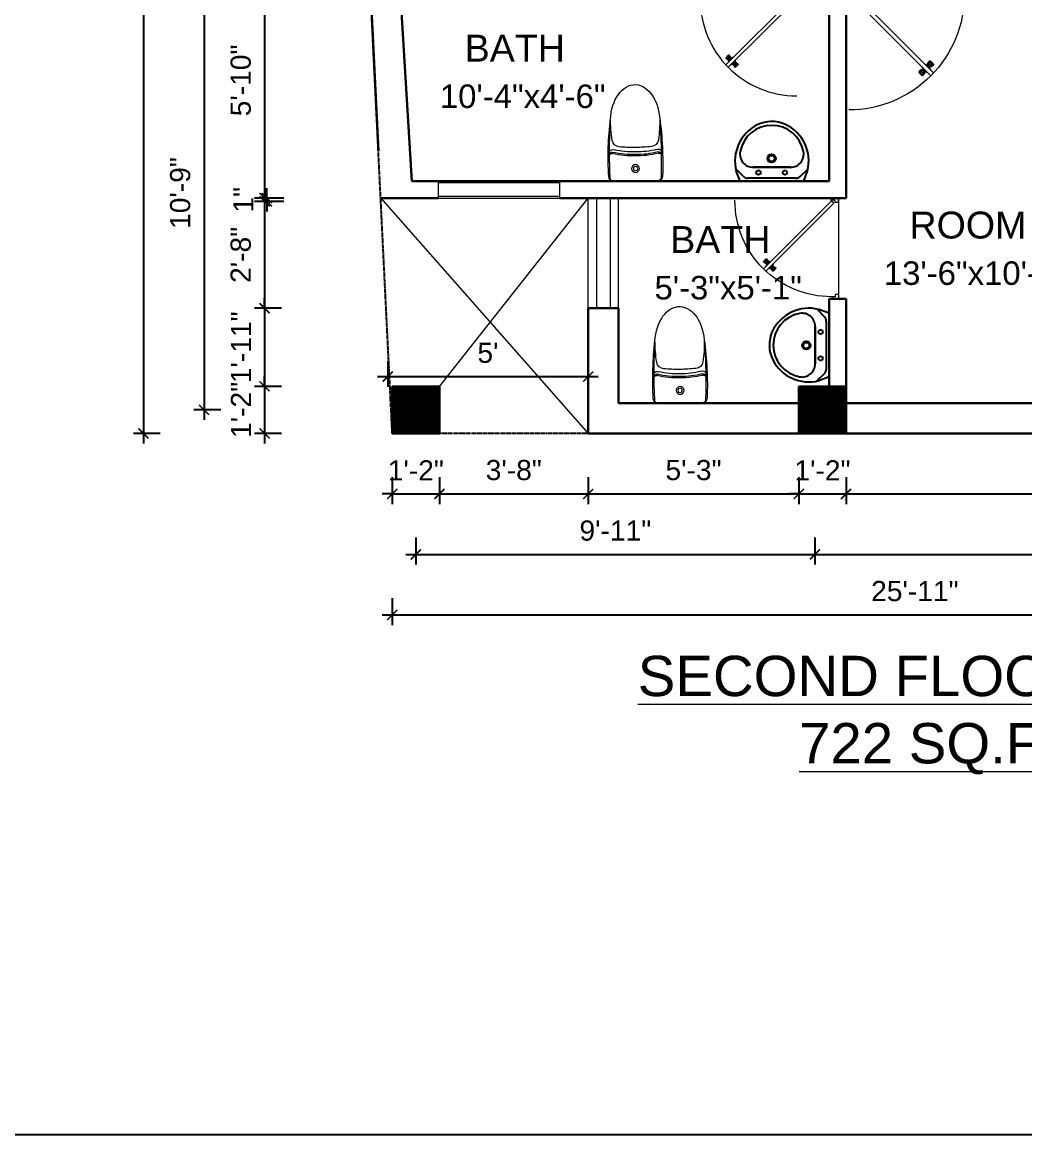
# Model space of a CAD drawing. Header units: inches. Extents: x -6683 to 26091, y -5972 to 4741.
# Drawn here: x 20282.5 to 20580.5, y -3336.5 to -3005.6 of the extents above; entities that cross this region are included whole.
import ezdxf

# ---------------------------------------------------------------- set-up
doc = ezdxf.new("R2010")
doc.units = ezdxf.units.IN
doc.header["$MEASUREMENT"] = 0
doc.linetypes.add('HIDDEN', pattern=[0.375, 0.25, -0.125])
for name, color, linetype, lineweight in [('A-FURN', 9, 'Continuous', 5), ('Dimension-0.13', 114, 'Continuous', 13), ('hatch-.09', 8, 'Continuous', 9), ('Label', 7, 'Continuous', 13), ('PUERTAS', 7, 'Continuous', 9), ('Text', 7, 'Continuous', 13), ('WALL', 12, 'Continuous', 30), ('wall2', 1, 'Continuous', 15), ('windoow', 4, 'Continuous', 5)]:
    doc.layers.add(name, color=color, linetype=linetype, lineweight=lineweight)
doc.layers.add('furniture', color=253, linetype='Continuous')
doc.styles.add('arial 1000', font='arial.ttf')
doc.styles.add('dim', font='arial.ttf', dxfattribs={"height": 7})
doc.styles.get("Standard").update_dxf_attribs({"font": 'arial.ttf'})
doc.dimstyles.new("1-8'", dxfattribs={"dimtxt": 6, "dimasz": 3, "dimexe": 3, "dimexo": 6, "dimgap": 4, "dimtad": 1, "dimdec": 0, "dimzin": 0, "dimdsep": 46, "dimlunit": 4, "dimtxsty": 'arial 1000', "dimblk": 'ARCHTICK', "dimcen": 8, "dimdle": 3, "dimclrt": 7, "dimazin": 0, "dimtfac": 1, "dimtdec": 0, "dimtix": 1, "dimtmove": 2, "dimatfit": 3, "dimfxl": 5, "dimfxlon": 1, "dimarcsym": 0})

# ---------------------------------------------------------------- blocks, each defined once
blk = doc.blocks.new('_ArchTick')
at = {"color": 0, "const_width": 0.15}
blk.add_lwpolyline([(-0.5, -0.5), (0.5, 0.5)], dxfattribs=at)
blk = doc.blocks.new('*D332')
at = {"layer": 'Defpoints', "color": 0, "transparency": 16777216}
for p in [(20391.14, -3100.36), (20450.73, -3106.36), (20450.73, -3110.96)]:
    blk.add_point(p, dxfattribs=at)
at = {"layer": 'wall2', "color": 0, "lineweight": -2, "transparency": 16777216}
for p, q in [((20391.14, -3106.36), (20391.14, -3113.96)), ((20388.14, -3110.96), (20453.73, -3110.96)), ((20450.73, -3110.96), (20450.73, -3113.96))]:
    blk.add_line(p, q, dxfattribs=at)
at = {"layer": 'wall2', "color": 0, "lineweight": -2, "transparency": 16777216, "xscale": 3, "yscale": 3, "zscale": 3, "rotation": 180}
blk.add_blockref('_ArchTick', (20391.14, -3110.96), dxfattribs=at)
at = {"layer": 'wall2', "color": 0, "lineweight": -2, "transparency": 16777216, "xscale": 3, "yscale": 3, "zscale": 3}
blk.add_blockref('_ArchTick', (20450.73, -3110.96), dxfattribs=at)
at = {"layer": 'wall2', "color": 7, "transparency": 16777216, "insert": (20420.93, -3103.91), "char_height": 6, "attachment_point": 5, "style": 'arial 1000'}
blk.add_mtext("5'", dxfattribs=at)
blk = doc.blocks.new('2ft6in')
at = {"layer": 'PUERTAS', "color": 2}
for p, q in [((0.84, 2.1), (21.02, 22.28)), ((21.71, 21.6), (1.47, 1.37)), ((18.33, 21.76), (18.31, 21.77)), ((21.71, 21.6), (21.02, 22.28)), ((21.18, 18.9), (21.2, 18.89)), ((0, 2), (0, 0)), ((0.6, 2), (0, 2)), ((1.33, 0), (0, 0)), ((0.6, 1.26), (0.6, 2.04)), ((0.67, 1.26), (0.6, 1.26)), ((0.67, 1.26), (0.67, 2.01)), ((0.67, 1), (0.67, 1.26)), ((1.33, 1), (0.67, 1)), ((1.31, 1.53), (0.79, 2.06)), ((1.36, 1.58), (0.81, 2.12)), ((1.36, 1.58), (1.31, 1.53)), ((1.47, 1.37), (1.31, 1.53)), ((1.33, 0), (1.33, 1)), ((28.67, 0), (28.67, 1)), ((28.67, 1), (29.33, 1)), ((28.67, 0), (30, 0)), ((29.33, 1), (29.33, 2)), ((29.33, 2), (30, 2)), ((30, 0), (30, 2))]:
    blk.add_line(p, q, dxfattribs=at)
at = {"layer": 'PUERTAS', "color": 8}
for p, q in [((18.81, 20.78), (18.04, 21.4)), ((18.86, 20.83), (18.08, 21.46)), ((18.95, 20.92), (18.2, 21.58)), ((18.44, 21.9), (18.31, 21.77)), ((19.07, 21.03), (18.34, 21.72)), ((18.44, 21.9), (18.56, 22.02)), ((18.58, 22.01), (18.56, 22.02)), ((19.3, 21.26), (18.61, 22)), ((19.42, 21.38), (18.75, 22.14)), ((19.51, 21.48), (18.88, 22.26)), ((18.91, 20.27), (19.19, 20.69)), ((19.55, 21.53), (18.93, 22.3)), ((19.13, 20.8), (19.03, 20.9)), ((19.15, 20.82), (19.05, 20.92)), ((19.09, 20.44), (19.25, 20.76)), ((19.19, 20.87), (19.1, 20.96)), ((19.25, 20.93), (19.16, 21.02)), ((19.28, 20.63), (19.32, 20.83)), ((19.4, 21.08), (19.31, 21.17)), ((19.47, 21.15), (19.38, 21.24)), ((19.43, 20.78), (19.4, 20.9)), ((19.51, 21.19), (19.42, 21.28)), ((19.55, 20.91), (19.43, 20.94)), ((19.53, 21.21), (19.44, 21.3)), ((19.7, 21.06), (19.51, 21.01)), ((19.89, 21.24), (19.58, 21.08)), ((20.07, 21.42), (19.64, 21.15)), ((20.06, 19.85), (20.25, 19.9)), ((20.21, 20), (20.33, 19.97)), ((20.33, 20.13), (20.36, 20.01)), ((20.48, 20.28), (20.44, 20.08)), ((20.5, 19.98), (20.6, 19.89)), ((20.67, 20.47), (20.51, 20.15)), ((20.85, 20.64), (20.57, 20.22)), ((20.57, 20.04), (20.66, 19.95)), ((20.61, 20.09), (20.7, 19.99)), ((20.63, 20.11), (20.72, 20.01)), ((20.69, 19.87), (21.42, 19.19)), ((20.81, 19.99), (21.56, 19.33)), ((20.9, 20.08), (21.68, 19.45)), ((20.95, 20.13), (21.72, 19.51)), ((19.69, 19.49), (20.12, 19.76)), ((19.87, 19.67), (20.18, 19.83)), ((20.21, 19.38), (20.83, 18.61)), ((20.23, 19.7), (20.32, 19.61)), ((20.25, 19.72), (20.34, 19.63)), ((20.25, 19.43), (20.88, 18.65)), ((20.29, 19.76), (20.38, 19.67)), ((20.34, 19.53), (21, 18.77)), ((20.36, 19.83), (20.45, 19.74)), ((20.46, 19.64), (21.14, 18.91)), ((21.32, 19.01), (21.2, 18.89)), ((21.32, 19.01), (21.44, 19.14)), ((21.43, 19.15), (21.44, 19.14)), ((0, 0), (30, 0))]:
    blk.add_line(p, q, dxfattribs=at)
at = {"layer": 'PUERTAS', "color": 1}
for p, q in [((18.06, 21.44), (18.48, 21.86)), ((18.74, 20.79), (18.06, 21.34)), ((18.08, 21.51), (18.45, 21.88)), ((18.11, 21.49), (18.08, 21.51)), ((18.82, 22.25), (18.45, 21.88)), ((18.9, 22.28), (18.48, 21.86)), ((18.84, 22.23), (18.82, 22.25)), ((18.83, 20.8), (19.18, 21.15)), ((18.84, 20.21), (19.1, 20.6)), ((18.85, 20.11), (18.84, 20.12)), ((18.92, 20.89), (18.93, 20.88)), ((19.54, 21.59), (18.99, 22.27)), ((19.02, 20.88), (19.24, 21.1)), ((19.12, 20.8), (19.03, 20.89)), ((19.1, 20.7), (19.11, 20.69)), ((19.1, 20.6), (19.1, 20.6)), ((19.11, 20.79), (19.33, 21.01)), ((19.54, 21.5), (19.18, 21.15)), ((19.45, 21.31), (19.24, 21.1)), ((19.55, 21.22), (19.33, 21.01)), ((19.45, 21.41), (19.45, 21.41)), ((19.54, 21.22), (19.45, 21.31)), ((19.64, 21.23), (19.64, 21.23)), ((19.74, 21.24), (19.73, 21.23)), ((20.12, 21.49), (19.74, 21.24)), ((20.21, 19.69), (20.43, 19.9)), ((20.22, 21.48), (20.22, 21.49)), ((20.65, 20.12), (20.43, 19.9)), ((20.74, 20.03), (20.52, 19.81)), ((20.93, 20.11), (20.57, 19.76)), ((20.64, 20.11), (20.73, 20.02)), ((20.66, 20.31), (20.65, 20.31)), ((20.65, 20.21), (20.65, 20.22)), ((20.91, 20.7), (20.66, 20.31)), ((20.84, 20.02), (20.83, 20.03)), ((20.91, 20.8), (20.91, 20.79)), ((21.02, 20.12), (21.7, 19.57)), ((19.53, 19.43), (19.54, 19.42)), ((19.64, 19.42), (20.02, 19.67)), ((20.02, 19.67), (20.03, 19.68)), ((20.12, 19.68), (20.12, 19.68)), ((20.22, 19.41), (20.57, 19.76)), ((20.22, 19.69), (20.31, 19.6)), ((20.22, 19.32), (20.76, 18.64)), ((20.31, 19.6), (20.52, 19.81)), ((20.31, 19.5), (20.31, 19.5)), ((20.86, 18.63), (21.28, 19.05)), ((20.91, 18.68), (20.94, 18.66)), ((20.94, 18.66), (21.31, 19.03)), ((21.7, 19.47), (21.28, 19.05)), ((21.67, 19.4), (21.31, 19.03)), ((21.65, 19.42), (21.67, 19.4))]:
    blk.add_line(p, q, dxfattribs=at)
at = {"layer": 'PUERTAS', "color": 2}
for radius in [0.129, 0.0627]:
    blk.add_circle((0.68, 2.14), radius, dxfattribs=at)
at = {"layer": 'PUERTAS', "color": 8}
blk.add_arc((0.68, 2.14), 28.65, 359.7285, 90.0333, dxfattribs=at)
at = {"layer": 'PUERTAS', "color": 1}
for centre, start, end in [((18.78, 20.84), 231.0764, 315), ((18.89, 20.16), 135, 225), ((18.94, 22.23), 38.9236, 135), ((18.97, 20.93), 225, 315), ((19.16, 20.74), 135, 219.7428), ((19.06, 20.65), 315, 39.7428), ((19.4, 21.36), 315, 45), ((19.49, 21.55), 315, 38.9236), ((19.6, 21.18), 50.2572, 135), ((19.68, 21.28), 230.2572, 315), ((20.17, 21.44), 45, 135), ((20.7, 20.26), 135, 219.7428), ((20.6, 20.17), 315, 39.7428), ((20.78, 19.98), 45, 135), ((20.87, 20.75), 315, 45), ((20.98, 20.07), 51.0764, 135), ((19.59, 19.47), 225, 315), ((20.07, 19.63), 50.2572, 135), ((20.16, 19.73), 230.2572, 315), ((20.27, 19.36), 135, 218.9236), ((20.35, 19.55), 135, 225), ((20.82, 18.68), 218.9236, 315), ((21.65, 19.52), 315, 51.0764)]:
    blk.add_arc(centre, 0.0667, start, end, dxfattribs=at)
blk = doc.blocks.new('*U40')
at = {"color": 3, "xscale": -1}
blk.add_blockref('2ft6in', (42, 0), dxfattribs=at)
blk = doc.blocks.new('3ft')
at = {"layer": 'PUERTAS', "color": 2}
for p, q in [((1.01, 2.52), (25.23, 26.74)), ((26.05, 25.92), (25.23, 26.74)), ((26.05, 25.92), (1.77, 1.64)), ((21.99, 26.11), (21.98, 26.13)), ((25.42, 22.68), (25.43, 22.67)), ((0, 2.4), (0, 0)), ((0.72, 2.4), (0, 2.4)), ((1.6, 0), (0, 0)), ((0.72, 1.52), (0.72, 2.44)), ((0.8, 1.52), (0.72, 1.52)), ((0.8, 1.52), (0.8, 2.41)), ((0.8, 1.2), (0.8, 1.52)), ((1.6, 1.2), (0.8, 1.2)), ((1.57, 1.84), (0.94, 2.47)), ((1.63, 1.89), (0.97, 2.55)), ((1.63, 1.89), (1.57, 1.84)), ((1.77, 1.64), (1.57, 1.84)), ((1.6, 0), (1.6, 1.2)), ((34.4, 0), (34.4, 1.2)), ((34.4, 1.2), (35.2, 1.2)), ((34.4, 0), (36, 0)), ((35.2, 1.2), (35.2, 2.4)), ((35.2, 2.4), (36, 2.4)), ((36, 0), (36, 2.4))]:
    blk.add_line(p, q, dxfattribs=at)
at = {"layer": 'PUERTAS', "color": 1}
for p, q in [((22.58, 26.7), (22.14, 26.26)), ((22.67, 26.73), (22.17, 26.23)), ((22.61, 26.67), (22.58, 26.7)), ((23.45, 25.91), (22.79, 26.73)), ((21.67, 25.73), (22.17, 26.23)), ((22.49, 24.95), (21.67, 25.61)), ((21.7, 25.82), (22.14, 26.26)), ((21.73, 25.79), (21.7, 25.82)), ((22.6, 24.96), (23.02, 25.38)), ((22.61, 24.25), (22.92, 24.72)), ((22.62, 24.13), (22.61, 24.14)), ((22.7, 25.07), (22.71, 25.06)), ((22.82, 25.06), (23.08, 25.32)), ((22.94, 24.95), (22.83, 25.07)), ((22.92, 24.72), (22.92, 24.72)), ((22.93, 24.94), (23.19, 25.21)), ((22.93, 24.84), (22.93, 24.83)), ((23.44, 25.81), (23.02, 25.38)), ((23.34, 25.58), (23.08, 25.32)), ((23.46, 25.47), (23.19, 25.21)), ((23.33, 25.7), (23.34, 25.69)), ((23.45, 25.46), (23.33, 25.57)), ((23.44, 23.31), (23.45, 23.3)), ((23.56, 23.3), (24.03, 23.61)), ((23.57, 25.47), (23.57, 25.47)), ((24.15, 25.79), (23.68, 25.48)), ((23.68, 25.48), (23.68, 25.48)), ((24.03, 23.61), (24.03, 23.62)), ((24.14, 23.62), (24.14, 23.62)), ((24.25, 23.62), (24.51, 23.89)), ((24.27, 25.78), (24.26, 25.79)), ((24.26, 23.29), (24.69, 23.71)), ((24.26, 23.63), (24.37, 23.52)), ((24.26, 23.18), (24.92, 22.37)), ((24.37, 23.52), (24.63, 23.77)), ((24.37, 23.4), (24.37, 23.4)), ((24.78, 24.15), (24.51, 23.89)), ((24.89, 24.03), (24.63, 23.77)), ((25.11, 24.14), (24.69, 23.71)), ((24.77, 24.14), (24.88, 24.03)), ((24.79, 24.38), (24.78, 24.37)), ((24.78, 24.26), (24.78, 24.26)), ((25.1, 24.84), (24.79, 24.38)), ((25, 24.03), (25, 24.03)), ((25.09, 24.96), (25.1, 24.95)), ((25.22, 24.14), (26.03, 23.48)), ((26.04, 23.37), (25.54, 22.86)), ((26.01, 23.27), (25.57, 22.83)), ((25.98, 23.3), (26.01, 23.27)), ((25.04, 22.36), (25.54, 22.86)), ((25.1, 22.42), (25.13, 22.39)), ((25.13, 22.39), (25.57, 22.83))]:
    blk.add_line(p, q, dxfattribs=at)
at = {"layer": 'PUERTAS', "color": 8}
for p, q in [((23.3, 25.66), (22.5, 26.56)), ((23.41, 25.77), (22.65, 26.71)), ((23.46, 25.83), (22.72, 26.75)), ((22.57, 24.94), (21.65, 25.68)), ((22.63, 24.99), (21.69, 25.75)), ((22.74, 25.1), (21.84, 25.9)), ((22.13, 26.28), (21.98, 26.13)), ((22.88, 25.24), (22.01, 26.06)), ((22.13, 26.28), (22.27, 26.42)), ((22.29, 26.41), (22.27, 26.42)), ((23.16, 25.52), (22.34, 26.39)), ((22.69, 24.32), (23.02, 24.83)), ((22.95, 24.96), (22.84, 25.07)), ((22.98, 24.99), (22.86, 25.1)), ((23.03, 25.04), (22.91, 25.15)), ((22.91, 24.53), (23.1, 24.91)), ((23.11, 25.12), (22.99, 25.23)), ((23.13, 24.76), (23.18, 24.99)), ((23.28, 25.3), (23.17, 25.41)), ((23.36, 25.37), (23.25, 25.49)), ((23.31, 24.94), (23.28, 25.08)), ((23.41, 25.43), (23.3, 25.54)), ((23.46, 25.09), (23.32, 25.13)), ((23.44, 25.45), (23.33, 25.56)), ((23.64, 25.27), (23.41, 25.22)), ((23.87, 25.49), (23.49, 25.3)), ((24.08, 25.71), (23.57, 25.38)), ((23.63, 23.38), (24.14, 23.72)), ((23.84, 23.6), (24.22, 23.79)), ((24.07, 23.82), (24.3, 23.88)), ((24.25, 24), (24.39, 23.97)), ((24.25, 23.26), (24.99, 22.34)), ((24.27, 23.64), (24.38, 23.53)), ((24.3, 23.67), (24.41, 23.56)), ((24.3, 23.32), (25.06, 22.38)), ((24.35, 23.72), (24.46, 23.61)), ((24.4, 24.15), (24.43, 24.01)), ((24.41, 23.43), (25.2, 22.53)), ((24.43, 23.8), (24.54, 23.69)), ((24.58, 24.33), (24.52, 24.1)), ((24.55, 23.57), (25.37, 22.7)), ((24.6, 23.97), (24.72, 23.86)), ((24.8, 24.56), (24.61, 24.18)), ((25.02, 24.77), (24.68, 24.26)), ((24.68, 24.05), (24.79, 23.94)), ((24.73, 24.1), (24.85, 23.99)), ((24.76, 24.13), (24.87, 24.02)), ((24.83, 23.85), (25.7, 23.03)), ((24.97, 23.99), (25.87, 23.2)), ((25.08, 24.1), (26.02, 23.34)), ((25.14, 24.15), (26.06, 23.41)), ((25.58, 22.82), (25.43, 22.67)), ((25.58, 22.82), (25.73, 22.97)), ((25.72, 22.98), (25.73, 22.97)), ((0, 0), (36, 0))]:
    blk.add_line(p, q, dxfattribs=at)
at = {"layer": 'PUERTAS', "color": 2}
for radius in [0.155, 0.0752]:
    blk.add_circle((0.82, 2.56), radius, dxfattribs=at)
at = {"layer": 'PUERTAS', "color": 8}
blk.add_arc((0.82, 2.56), 34.38, 359.7285, 90.0333, dxfattribs=at)
at = {"layer": 'PUERTAS', "color": 1}
for centre, start, end in [((22.73, 26.68), 38.9236, 135), ((22.54, 25.01), 231.0764, 315), ((22.67, 24.2), 135, 225), ((22.77, 25.12), 225, 315), ((22.99, 24.89), 135, 219.7428), ((22.87, 24.78), 315, 39.7428), ((23.28, 25.63), 315, 45), ((23.39, 25.86), 315, 38.9236), ((23.51, 23.36), 225, 315), ((23.51, 25.41), 50.2572, 135), ((23.62, 25.53), 230.2572, 315), ((24.09, 23.56), 50.2572, 135), ((24.2, 23.68), 230.2572, 315), ((24.2, 25.73), 45, 135), ((24.32, 23.23), 135, 218.9236), ((24.42, 23.46), 135, 225), ((24.84, 24.31), 135, 219.7428), ((24.72, 24.21), 315, 39.7428), ((24.94, 23.98), 45, 135), ((25.04, 24.89), 315, 45), ((25.17, 24.08), 51.0764, 135), ((25.98, 23.42), 315, 51.0764), ((24.98, 22.42), 218.9236, 315)]:
    blk.add_arc(centre, 0.08, start, end, dxfattribs=at)
blk = doc.blocks.new('*U43')
at = {"color": 3}
blk.add_blockref('3ft', (0, 0), dxfattribs=at)
blk = doc.blocks.new('A$C2BC6131C')
at = {"layer": 'A-FURN', "color": 8}
for p in [(0, 163.5), (0, -163.5)]:
    blk.add_line(p, (0, 0), dxfattribs=at)
for radius in [29.6, 16.1]:
    blk.add_circle((95.9, 0), radius, dxfattribs=at)
for centre, radius, start, end in [((40, 163.5), 40, 92.59988, 180), ((197, -4116.4), 4311.6, 86.30057, 92.47118), ((155.1, -2371.3), 2577.4, 82.86641, 92.59988), ((793.4, 23.7), 602, 165.61847, 182.25332), ((201.9, 176.4), 18.8, 342.35932, 95.93155), ((192.7, 178.4), 18.2, 343.38126, 66.47238), ((793.4, 23.7), 592, 165.61847, 182.25332), ((217.8, 172), 24.1, 332.20328, 71.94045), ((320.7, 115.7), 60, 100.47011, 174.60795), ((468.5, -913.5), 1099.7, 89.65189, 98.29697), ((773.9, 23.7), 552, 165.61847, 182.45753), ((1633.1, -8.2), 1378.2, 174.60795, 179.65911), ((1633.1, 8.2), 1378.2, 180.34089, 185.39205), ((793.4, -23.7), 602, 177.74668, 194.38153), ((793.4, -23.7), 592, 177.74668, 194.38153), ((773.9, -23.7), 552, 177.54247, 194.38153), ((40, -163.5), 40, 180, 267.40012), ((217.8, -172), 24.1, 288.05955, 27.79672), ((320.7, -115.7), 60, 185.39205, 259.52989), ((197, 4116.4), 4311.6, 267.52882, 273.69943), ((155.1, 2371.3), 2577.4, 267.40012, 277.13359), ((201.9, -176.4), 18.8, 264.06845, 17.64068), ((192.7, -178.4), 18.2, 293.52762, 16.61874), ((468.5, 913.5), 1099.7, 261.70303, 270.34811)]:
    blk.add_arc(centre, radius, start, end, dxfattribs=at)
blk.add_ellipse((440.7, 0), major_axis=(-289.3, 0), ratio=0.648116, start_param=1.570796, end_param=4.592942, dxfattribs=at)
blk = doc.blocks.new('A$C2C8E2855')
at = {"color": 3}
for p, q in [((76.7, -153.7), (18.7, -208.2)), ((49.5, -117.7), (20, -196.2)), ((530.2, -117.7), (49.5, -117.7)), ((52.4, -117.7), (529.2, -117.7)), ((110.9, -140.2), (470.9, -140.2)), ((506.5, -155.1), (563.4, -212.8)), ((530.2, -117.7), (559.7, -196.2)), ((149.1, -222.9), (431, -222.9)), ((431, -222.9), (149.1, -222.9))]:
    blk.add_line(p, q, dxfattribs=at)
for centre, radius in [((190.8, -182.7), 16.3), ((390.8, -182.7), 16.3), ((292.2, -290.1), 31.6), ((292.2, -290.1), 23)]:
    blk.add_circle(centre, radius, dxfattribs=at)
for centre, radius, start, end in [((110.9, -190.2), 50, 90, 133.18096), ((470.9, -190.2), 50, 44.56072, 90), ((318.3, -269.6), 307.1, 166.17513, 244.72963), ((149.1, -322.9), 100, 90, 190.56023), ((261.4, -269.6), 307.1, 297.06391, 13.82487), ((431, -322.9), 100, 349.43977, 90), ((290.1, -296.6), 243.4, 190.56023, 349.43977), ((289.7, -319.1), 250.2, 245.80711, 296.46282), ((318.3, -269.6), 307.1, 266.58899, 266.59358)]:
    blk.add_arc(centre, radius, start, end, dxfattribs=at)
at = {"color": 3, "width": 0.8, "flags": 9}
for tag in ['XSIZE', 'YSIZE']:
    blk.add_attdef(tag, (289.9, -117.7), '', height=0.5, dxfattribs=at)
blk = doc.blocks.new('*D333')
at = {"layer": 'Defpoints', "color": 0, "transparency": 16777216}
for p in [(20392.49, -3127.86), (20406.49, -3127.86), (20406.49, -3145.86)]:
    blk.add_point(p, dxfattribs=at)
at = {"layer": 'Dimension-0.13', "color": 0, "lineweight": -2, "transparency": 16777216}
for p, q in [((20392.49, -3140.86), (20392.49, -3148.86)), ((20406.49, -3140.86), (20406.49, -3148.86)), ((20392.49, -3145.86), (20389.49, -3145.86)), ((20392.49, -3145.86), (20406.49, -3145.86)), ((20406.49, -3145.86), (20409.49, -3145.86))]:
    blk.add_line(p, q, dxfattribs=at)
at = {"layer": 'Dimension-0.13', "color": 0, "lineweight": -2, "transparency": 16777216, "xscale": 3, "yscale": 3, "zscale": 3}
blk.add_blockref('_ArchTick', (20392.49, -3145.86), dxfattribs=at)
at = {"layer": 'Dimension-0.13', "color": 0, "lineweight": -2, "transparency": 16777216, "xscale": 3, "yscale": 3, "zscale": 3, "rotation": 180}
blk.add_blockref('_ArchTick', (20406.49, -3145.86), dxfattribs=at)
at = {"layer": 'Dimension-0.13', "color": 7, "transparency": 16777216, "insert": (20399.49, -3138.85), "char_height": 6, "attachment_point": 5, "style": 'arial 1000'}
blk.add_mtext('1\'-2"', dxfattribs=at)
blk = doc.blocks.new('*D334')
at = {"layer": 'Defpoints', "color": 0, "transparency": 16777216}
for p in [(20406.49, -3127.86), (20450.73, -3127.86), (20450.73, -3145.86)]:
    blk.add_point(p, dxfattribs=at)
at = {"layer": 'Dimension-0.13', "color": 0, "lineweight": -2, "transparency": 16777216}
for p, q in [((20406.49, -3140.86), (20406.49, -3148.86)), ((20450.73, -3140.86), (20450.73, -3148.86)), ((20403.49, -3145.86), (20453.73, -3145.86))]:
    blk.add_line(p, q, dxfattribs=at)
at = {"layer": 'Dimension-0.13', "color": 0, "lineweight": -2, "transparency": 16777216, "xscale": 3, "yscale": 3, "zscale": 3, "rotation": 180}
blk.add_blockref('_ArchTick', (20406.49, -3145.86), dxfattribs=at)
at = {"layer": 'Dimension-0.13', "color": 0, "lineweight": -2, "transparency": 16777216, "xscale": 3, "yscale": 3, "zscale": 3}
blk.add_blockref('_ArchTick', (20450.73, -3145.86), dxfattribs=at)
at = {"layer": 'Dimension-0.13', "color": 7, "transparency": 16777216, "insert": (20428.61, -3138.79), "char_height": 6, "attachment_point": 5, "style": 'arial 1000'}
blk.add_mtext('3\'-8"', dxfattribs=at)
blk = doc.blocks.new('*D335')
at = {"layer": 'Defpoints', "color": 0, "transparency": 16777216}
for p in [(20450.73, -3127.86), (20513.4, -3127.86), (20513.4, -3145.86)]:
    blk.add_point(p, dxfattribs=at)
at = {"layer": 'Dimension-0.13', "color": 0, "lineweight": -2, "transparency": 16777216}
for p, q in [((20450.73, -3140.86), (20450.73, -3148.86)), ((20513.4, -3140.86), (20513.4, -3148.86)), ((20447.73, -3145.86), (20516.4, -3145.86))]:
    blk.add_line(p, q, dxfattribs=at)
at = {"layer": 'Dimension-0.13', "color": 0, "lineweight": -2, "transparency": 16777216, "xscale": 3, "yscale": 3, "zscale": 3, "rotation": 180}
blk.add_blockref('_ArchTick', (20450.73, -3145.86), dxfattribs=at)
at = {"layer": 'Dimension-0.13', "color": 0, "lineweight": -2, "transparency": 16777216, "xscale": 3, "yscale": 3, "zscale": 3}
blk.add_blockref('_ArchTick', (20513.4, -3145.86), dxfattribs=at)
at = {"layer": 'Dimension-0.13', "color": 7, "transparency": 16777216, "insert": (20482.06, -3138.79), "char_height": 6, "attachment_point": 5, "style": 'arial 1000'}
blk.add_mtext('5\'-3"', dxfattribs=at)
blk = doc.blocks.new('*D336')
at = {"layer": 'Defpoints', "color": 0, "transparency": 16777216}
for p in [(20513.4, -3127.86), (20527.4, -3127.86), (20527.4, -3145.86)]:
    blk.add_point(p, dxfattribs=at)
at = {"layer": 'Dimension-0.13', "color": 0, "lineweight": -2, "transparency": 16777216}
for p, q in [((20513.4, -3140.86), (20513.4, -3148.86)), ((20527.4, -3140.86), (20527.4, -3148.86)), ((20513.4, -3145.86), (20510.4, -3145.86)), ((20513.4, -3145.86), (20527.4, -3145.86)), ((20527.4, -3145.86), (20530.4, -3145.86))]:
    blk.add_line(p, q, dxfattribs=at)
at = {"layer": 'Dimension-0.13', "color": 0, "lineweight": -2, "transparency": 16777216, "xscale": 3, "yscale": 3, "zscale": 3}
blk.add_blockref('_ArchTick', (20513.4, -3145.86), dxfattribs=at)
at = {"layer": 'Dimension-0.13', "color": 0, "lineweight": -2, "transparency": 16777216, "xscale": 3, "yscale": 3, "zscale": 3, "rotation": 180}
blk.add_blockref('_ArchTick', (20527.4, -3145.86), dxfattribs=at)
at = {"layer": 'Dimension-0.13', "color": 7, "transparency": 16777216, "insert": (20520.4, -3138.85), "char_height": 6, "attachment_point": 5, "style": 'arial 1000'}
blk.add_mtext('1\'-2"', dxfattribs=at)
blk = doc.blocks.new('*D337')
at = {"layer": 'Defpoints', "color": 0, "transparency": 16777216}
for p in [(20527.4, -3127.86), (20689.26, -3127.86), (20689.26, -3145.86)]:
    blk.add_point(p, dxfattribs=at)
at = {"layer": 'Dimension-0.13', "color": 0, "lineweight": -2, "transparency": 16777216}
for p, q in [((20527.4, -3140.86), (20527.4, -3148.86)), ((20689.26, -3140.86), (20689.26, -3148.86)), ((20524.4, -3145.86), (20692.26, -3145.86))]:
    blk.add_line(p, q, dxfattribs=at)
at = {"layer": 'Dimension-0.13', "color": 0, "lineweight": -2, "transparency": 16777216, "xscale": 3, "yscale": 3, "zscale": 3, "rotation": 180}
blk.add_blockref('_ArchTick', (20527.4, -3145.86), dxfattribs=at)
at = {"layer": 'Dimension-0.13', "color": 0, "lineweight": -2, "transparency": 16777216, "xscale": 3, "yscale": 3, "zscale": 3}
blk.add_blockref('_ArchTick', (20689.26, -3145.86), dxfattribs=at)
at = {"layer": 'Dimension-0.13', "color": 7, "transparency": 16777216, "insert": (20608.33, -3138.79), "char_height": 6, "attachment_point": 5, "style": 'arial 1000'}
blk.add_mtext('13\'-6"', dxfattribs=at)
blk = doc.blocks.new('*D330')
at = {"layer": 'Defpoints', "color": 0, "transparency": 16777216}
for p in [(20399.49, -3133.54), (20518.15, -3133.54), (20518.15, -3163.86)]:
    blk.add_point(p, dxfattribs=at)
at = {"layer": 'Dimension-0.13', "color": 0, "lineweight": -2, "transparency": 16777216}
for p, q in [((20399.49, -3158.86), (20399.49, -3166.86)), ((20518.15, -3158.86), (20518.15, -3166.86)), ((20396.49, -3163.86), (20521.15, -3163.86))]:
    blk.add_line(p, q, dxfattribs=at)
at = {"layer": 'Dimension-0.13', "color": 0, "lineweight": -2, "transparency": 16777216, "xscale": 3, "yscale": 3, "zscale": 3, "rotation": 180}
blk.add_blockref('_ArchTick', (20399.49, -3163.86), dxfattribs=at)
at = {"layer": 'Dimension-0.13', "color": 0, "lineweight": -2, "transparency": 16777216, "xscale": 3, "yscale": 3, "zscale": 3}
blk.add_blockref('_ArchTick', (20518.15, -3163.86), dxfattribs=at)
at = {"layer": 'Dimension-0.13', "color": 7, "transparency": 16777216, "insert": (20458.82, -3156.79), "char_height": 6, "attachment_point": 5, "style": 'arial 1000'}
blk.add_mtext('9\'-11"', dxfattribs=at)
blk = doc.blocks.new('*D331')
at = {"layer": 'Defpoints', "color": 0, "transparency": 16777216}
for p in [(20696.26, -3127.86), (20518.15, -3133.54), (20696.26, -3163.86)]:
    blk.add_point(p, dxfattribs=at)
at = {"layer": 'Dimension-0.13', "color": 0, "lineweight": -2, "transparency": 16777216}
for p, q in [((20518.15, -3158.86), (20518.15, -3166.86)), ((20696.26, -3158.86), (20696.26, -3166.86)), ((20515.15, -3163.86), (20699.26, -3163.86))]:
    blk.add_line(p, q, dxfattribs=at)
at = {"layer": 'Dimension-0.13', "color": 0, "lineweight": -2, "transparency": 16777216, "xscale": 3, "yscale": 3, "zscale": 3, "rotation": 180}
blk.add_blockref('_ArchTick', (20518.15, -3163.86), dxfattribs=at)
at = {"layer": 'Dimension-0.13', "color": 0, "lineweight": -2, "transparency": 16777216, "xscale": 3, "yscale": 3, "zscale": 3}
blk.add_blockref('_ArchTick', (20696.26, -3163.86), dxfattribs=at)
at = {"layer": 'Dimension-0.13', "color": 7, "transparency": 16777216, "insert": (20607.2, -3156.79), "char_height": 6, "attachment_point": 5, "style": 'arial 1000'}
blk.add_mtext('14\'-10"', dxfattribs=at)
blk = doc.blocks.new('*D339')
at = {"layer": 'Defpoints', "color": 0, "transparency": 16777216}
for p in [(20392.49, -3127.86), (20703.26, -3127.86), (20703.26, -3181.86)]:
    blk.add_point(p, dxfattribs=at)
at = {"layer": 'Dimension-0.13', "color": 0, "lineweight": -2, "transparency": 16777216}
for p, q in [((20392.49, -3176.86), (20392.49, -3184.86)), ((20703.26, -3176.86), (20703.26, -3184.86)), ((20389.49, -3181.86), (20706.26, -3181.86))]:
    blk.add_line(p, q, dxfattribs=at)
at = {"layer": 'Dimension-0.13', "color": 0, "lineweight": -2, "transparency": 16777216, "xscale": 3, "yscale": 3, "zscale": 3, "rotation": 180}
blk.add_blockref('_ArchTick', (20392.49, -3181.86), dxfattribs=at)
at = {"layer": 'Dimension-0.13', "color": 0, "lineweight": -2, "transparency": 16777216, "xscale": 3, "yscale": 3, "zscale": 3}
blk.add_blockref('_ArchTick', (20703.26, -3181.86), dxfattribs=at)
at = {"layer": 'Dimension-0.13', "color": 7, "transparency": 16777216, "insert": (20547.87, -3174.79), "char_height": 6, "attachment_point": 5, "style": 'arial 1000'}
blk.add_mtext('25\'-11"', dxfattribs=at)
blk = doc.blocks.new('*D348')
at = {"layer": 'Defpoints', "color": 0, "transparency": 16777216}
for p in [(20373.2, -2722.35), (20318.51, -3127.86), (20392.49, -3127.86)]:
    blk.add_point(p, dxfattribs=at)
at = {"layer": 'Dimension-0.13', "color": 0, "lineweight": -2, "transparency": 16777216}
for p, q in [((20318.51, -2719.35), (20318.51, -3130.86)), ((20323.51, -2722.35), (20315.51, -2722.35)), ((20323.51, -3127.86), (20315.51, -3127.86))]:
    blk.add_line(p, q, dxfattribs=at)
at = {"layer": 'Dimension-0.13', "color": 0, "lineweight": -2, "transparency": 16777216, "xscale": 3, "yscale": 3, "zscale": 3}
for p, rotation in [((20318.51, -2722.35), 90), ((20318.51, -3127.86), 270)]:
    blk.add_blockref('_ArchTick', p, dxfattribs=dict(at, rotation=rotation))
at = {"layer": 'Dimension-0.13', "color": 7, "transparency": 16777216, "insert": (20311.45, -2925.1), "char_height": 6, "attachment_point": 5, "rotation": 90, "style": 'arial 1000'}
blk.add_mtext('33\'-10"', dxfattribs=at)
blk = doc.blocks.new('*D368')
at = {"layer": 'Defpoints', "color": 0, "transparency": 16777216}
for p in [(20385.59, -2987.86), (20354.51, -3057.88), (20389.04, -3057.88)]:
    blk.add_point(p, dxfattribs=at)
at = {"layer": 'Dimension-0.13', "color": 0, "lineweight": -2, "transparency": 16777216}
for p, q in [((20359.51, -2987.86), (20351.51, -2987.86)), ((20354.51, -2984.86), (20354.51, -3060.88)), ((20359.51, -3057.88), (20351.51, -3057.88))]:
    blk.add_line(p, q, dxfattribs=at)
at = {"layer": 'Dimension-0.13', "color": 0, "lineweight": -2, "transparency": 16777216, "xscale": 3, "yscale": 3, "zscale": 3}
for p, rotation in [((20354.51, -2987.86), 90), ((20354.51, -3057.88), 270)]:
    blk.add_blockref('_ArchTick', p, dxfattribs=dict(at, rotation=rotation))
at = {"layer": 'Dimension-0.13', "color": 7, "transparency": 16777216, "insert": (20347.45, -3022.87), "char_height": 6, "attachment_point": 5, "rotation": 90, "style": 'arial 1000'}
blk.add_mtext('5\'-10"', dxfattribs=at)
blk = doc.blocks.new('*D369')
at = {"layer": 'Defpoints', "color": 0, "transparency": 16777216}
for p in [(20355.2, -3058.86), (20389.04, -3057.88), (20450.73, -3058.86)]:
    blk.add_point(p, dxfattribs=at)
at = {"layer": 'Dimension-0.13', "color": 0, "lineweight": -2, "transparency": 16777216}
for p, q in [((20355.2, -3057.88), (20355.2, -3054.88)), ((20360.2, -3057.88), (20352.2, -3057.88)), ((20360.2, -3058.86), (20352.2, -3058.86)), ((20355.2, -3057.88), (20355.2, -3058.86)), ((20355.2, -3058.86), (20355.2, -3061.86))]:
    blk.add_line(p, q, dxfattribs=at)
at = {"layer": 'Dimension-0.13', "color": 0, "lineweight": -2, "transparency": 16777216, "xscale": 3, "yscale": 3, "zscale": 3}
for p, rotation in [((20355.2, -3057.88), 270), ((20355.2, -3058.86), 90)]:
    blk.add_blockref('_ArchTick', p, dxfattribs=dict(at, rotation=rotation))
at = {"layer": 'Dimension-0.13', "color": 7, "transparency": 16777216, "insert": (20348.19, -3058.37), "char_height": 6, "attachment_point": 5, "rotation": 90, "style": 'arial 1000'}
blk.add_mtext('1"', dxfattribs=at)
blk = doc.blocks.new('*D370')
at = {"layer": 'Defpoints', "color": 0, "transparency": 16777216}
for p in [(20450.73, -3058.86), (20354.51, -3090.64), (20450.73, -3090.64)]:
    blk.add_point(p, dxfattribs=at)
at = {"layer": 'Dimension-0.13', "color": 0, "lineweight": -2, "transparency": 16777216}
for p, q in [((20354.51, -3055.86), (20354.51, -3093.64)), ((20359.51, -3058.86), (20351.51, -3058.86)), ((20359.51, -3090.64), (20351.51, -3090.64))]:
    blk.add_line(p, q, dxfattribs=at)
at = {"layer": 'Dimension-0.13', "color": 0, "lineweight": -2, "transparency": 16777216, "xscale": 3, "yscale": 3, "zscale": 3}
for p, rotation in [((20354.51, -3058.86), 90), ((20354.51, -3090.64), 270)]:
    blk.add_blockref('_ArchTick', p, dxfattribs=dict(at, rotation=rotation))
at = {"layer": 'Dimension-0.13', "color": 7, "transparency": 16777216, "insert": (20347.45, -3074.75), "char_height": 6, "attachment_point": 5, "rotation": 90, "style": 'arial 1000'}
blk.add_mtext('2\'-8"', dxfattribs=at)
blk = doc.blocks.new('*D371')
at = {"layer": 'Defpoints', "color": 0, "transparency": 16777216}
for p in [(20450.73, -3090.64), (20354.51, -3113.86), (20392.49, -3113.86)]:
    blk.add_point(p, dxfattribs=at)
at = {"layer": 'Dimension-0.13', "color": 0, "lineweight": -2, "transparency": 16777216}
for p, q in [((20354.51, -3090.64), (20354.51, -3087.64)), ((20359.51, -3090.64), (20351.51, -3090.64)), ((20354.51, -3090.64), (20354.51, -3113.86)), ((20359.51, -3113.86), (20351.51, -3113.86)), ((20354.51, -3113.86), (20354.51, -3116.86))]:
    blk.add_line(p, q, dxfattribs=at)
at = {"layer": 'Dimension-0.13', "color": 0, "lineweight": -2, "transparency": 16777216, "xscale": 3, "yscale": 3, "zscale": 3}
for p, rotation in [((20354.51, -3090.64), 270), ((20354.51, -3113.86), 90)]:
    blk.add_blockref('_ArchTick', p, dxfattribs=dict(at, rotation=rotation))
at = {"layer": 'Dimension-0.13', "color": 7, "transparency": 16777216, "insert": (20347.5, -3102.25), "char_height": 6, "attachment_point": 5, "rotation": 90, "style": 'arial 1000'}
blk.add_mtext('1\'-11"', dxfattribs=at)
blk = doc.blocks.new('*D372')
at = {"layer": 'Defpoints', "color": 0, "transparency": 16777216}
for p in [(20392.49, -3113.86), (20354.51, -3127.86), (20392.49, -3127.86)]:
    blk.add_point(p, dxfattribs=at)
at = {"layer": 'Dimension-0.13', "color": 0, "lineweight": -2, "transparency": 16777216}
for p, q in [((20354.51, -3113.86), (20354.51, -3110.86)), ((20359.51, -3113.86), (20351.51, -3113.86)), ((20354.51, -3113.86), (20354.51, -3127.86)), ((20359.51, -3127.86), (20351.51, -3127.86)), ((20354.51, -3127.86), (20354.51, -3130.86))]:
    blk.add_line(p, q, dxfattribs=at)
at = {"layer": 'Dimension-0.13', "color": 0, "lineweight": -2, "transparency": 16777216, "xscale": 3, "yscale": 3, "zscale": 3}
for p, rotation in [((20354.51, -3113.86), 270), ((20354.51, -3127.86), 90)]:
    blk.add_blockref('_ArchTick', p, dxfattribs=dict(at, rotation=rotation))
at = {"layer": 'Dimension-0.13', "color": 7, "transparency": 16777216, "insert": (20347.5, -3120.86), "char_height": 6, "attachment_point": 5, "rotation": 90, "style": 'arial 1000'}
blk.add_mtext('1\'-2"', dxfattribs=at)
blk = doc.blocks.new('*D374')
at = {"layer": 'Defpoints', "color": 0, "transparency": 16777216}
for p in [(20385.59, -2991.86), (20336.51, -3120.86), (20392.49, -3120.86)]:
    blk.add_point(p, dxfattribs=at)
at = {"layer": 'Dimension-0.13', "color": 0, "lineweight": -2, "transparency": 16777216}
for p, q in [((20336.51, -2988.86), (20336.51, -3123.86)), ((20341.51, -2991.86), (20333.51, -2991.86)), ((20341.51, -3120.86), (20333.51, -3120.86))]:
    blk.add_line(p, q, dxfattribs=at)
at = {"layer": 'Dimension-0.13', "color": 0, "lineweight": -2, "transparency": 16777216, "xscale": 3, "yscale": 3, "zscale": 3}
for p, rotation in [((20336.51, -2991.86), 90), ((20336.51, -3120.86), 270)]:
    blk.add_blockref('_ArchTick', p, dxfattribs=dict(at, rotation=rotation))
at = {"layer": 'Dimension-0.13', "color": 7, "transparency": 16777216, "insert": (20329.45, -3056.36), "char_height": 6, "attachment_point": 5, "rotation": 90, "style": 'arial 1000'}
blk.add_mtext('10\'-9"', dxfattribs=at)
blk = doc.blocks.new('*U39')
at = {"color": 3}
blk.add_blockref('2ft6in', (0, 0), dxfattribs=at)

msp = doc.modelspace()

# ---------------------------------------------------------------- hatches: boundary and pattern name
at = {"layer": 'hatch-.09'}
h = msp.add_hatch(dxfattribs=at)
h.set_pattern_fill('ANSI31', color=256)
h.set_pattern_definition([(45, (4960.10157, -3403.99647), (-0.0883883476, 0.0883883476), [])])
h.paths.add_polyline_path([(20406.49, -3113.86), (20392.49, -3113.86), (20392.49, -3127.86), (20406.49, -3127.86)])
h = msp.add_hatch(dxfattribs=at)
h.set_pattern_fill('ANSI31', color=256)
h.set_pattern_definition([(45, (5081.00881, -3403.99647), (-0.0883883476, 0.0883883476), [])])
h.paths.add_polyline_path([(20527.4, -3113.86), (20513.4, -3113.86), (20513.4, -3127.86), (20527.4, -3127.86)])

# ---------------------------------------------------------------- linework, layer by layer
at = {"linetype": 'HIDDEN'}
msp.add_lwpolyline([(20372.51, -2722.35), (20594.66, -2719.21), (20761.72, -3127.86), (20392.49, -3127.86), (20372.51, -2722.35)], dxfattribs=at)
at = {"layer": 'Defpoints'}
msp.add_lwpolyline([(18996.92, -2618.62), (22208.29, -2618.62), (22208.29, -3336.45), (18996.92, -3336.45)], close=True, dxfattribs=at)
at = {"layer": 'WALL'}
for p, q in [((20385.59, -2987.86), (20388.35, -3043.89)), ((20394.33, -2987.38), (20398.34, -3052.86)), ((20522.4, -3052.86), (20522.4, -2998.86)), ((20527.4, -3057.86), (20527.4, -2998.86)), ((20398.34, -3052.86), (20406.26, -3052.86)), ((20483.38, -3052.86), (20399.35, -3052.86)), ((20442.26, -3052.86), (20522.4, -3052.86)), ((20389.04, -3057.88), (20406.26, -3057.86)), ((20442.26, -3057.86), (20450.73, -3057.86)), ((20450.73, -3057.86), (20527.4, -3057.86)), ((20522.4, -3087.86), (20522.4, -3113.86)), ((20527.4, -3087.86), (20522.4, -3087.86)), ((20527.4, -3087.86), (20527.4, -3113.86)), ((20450.73, -3090.64), (20450.73, -3127.86)), ((20450.73, -3090.64), (20459.73, -3090.64)), ((20459.73, -3090.64), (20459.73, -3118.86)), ((20459.73, -3118.86), (20513.4, -3118.86)), ((20459.76, -3118.86), (20513.4, -3118.86)), ((20525.15, -3118.86), (20684.76, -3118.86)), ((20525.15, -3118.86), (20684.76, -3118.86)), ((20450.73, -3127.86), (20697.94, -3127.86))]:
    msp.add_line(p, q, dxfattribs=at)
for points in [[(20392.49, -3113.86), (20406.49, -3113.86), (20406.49, -3127.86), (20392.49, -3127.86)], [(20513.4, -3113.86), (20527.4, -3113.86), (20527.4, -3127.86), (20513.4, -3127.86)]]:
    msp.add_lwpolyline(points, close=True, dxfattribs=at)
at = {"layer": 'wall2'}
for p, q in [((20406.26, -3057.86), (20406.26, -3052.86)), ((20406.26, -3052.86), (20442.26, -3052.86)), ((20442.26, -3057.86), (20442.26, -3052.86)), ((20442.26, -3057.36), (20406.26, -3057.36)), ((20389.04, -3057.88), (20450.73, -3127.86)), ((20406.26, -3057.86), (20442.26, -3057.86)), ((20406.49, -3113.86), (20450.73, -3057.86)), ((20450.73, -3090.64), (20450.73, -3057.86)), ((20459.73, -3090.64), (20459.73, -3057.86)), ((20450.73, -3127.86), (20450.73, -3127.86))]:
    msp.add_line(p, q, dxfattribs=at)
at = {"layer": 'windoow'}
for p, q in [((20442.26, -3053.36), (20406.26, -3053.36)), ((20442.26, -3057.36), (20406.26, -3057.36)), ((20453.23, -3057.86), (20453.23, -3090.64)), ((20457.23, -3057.86), (20457.23, -3090.64))]:
    msp.add_line(p, q, dxfattribs=at)

# ---------------------------------------------------------------- block references
at = {"layer": 'furniture'}
for name, p, xscale, yscale, zscale, rotation in [('A$C2BC6131C', (20464.86, -3052.86), -0.03937007859349251, 0.03937007859349251, 0.03937007859349251, 270.5436105356556), ('A$C2C8E2855', (20516.76, -3057.49), 0.03937007870990783, 0.03937007870990783, 0.03937007870990783, 180), ('A$C2BC6131C', (20478.11, -3118.86), -0.03937007859349251, 0.03937007859349251, 0.03937007859349251, 270.5436105356555), ('A$C2C8E2855', (20527.03, -3090.18), 0.03937007870990783, 0.03937007870990783, 0.03937007870990783, 270)]:
    msp.add_blockref(name, p, dxfattribs=dict(at, xscale=xscale, yscale=yscale, zscale=zscale, rotation=rotation))
at = {"layer": 'WALL', "xscale": -1}
for name, p, rotation in [('*U40', (20471.4, -2996.68), 180), ('*U43', (20527.4, -2994.72), 180), ('*U39', (20525.15, -3057.86), 90)]:
    msp.add_blockref(name, p, dxfattribs=dict(at, rotation=rotation))

# ---------------------------------------------------------------- texts
at = {"layer": 'Label', "color": 5, "linetype": 'ByBlock', "attachment_point": 2, "style": 'dim'}
for s, insert, char_height, width in [('BATH', (20428.92, -3009.28), 8, 88.4068), ('ROOM', (20563.65, -3061.89), 8, 88.4068), ('BATH', (20490.03, -3066.21), 8, 88.4068), ('{\\LSECOND FLOOR PLAN\\P722 SQ.FT.}', (20556.75, -3194), 12, 504.7797)]:
    msp.add_mtext(s, dxfattribs=dict(at, insert=insert, char_height=char_height, width=width))
at = {"layer": 'Text', "char_height": 7, "width": 440.957, "attachment_point": 2}
for s, insert in [('10\'-4"x4\'-6"', (20431.27, -3024.08)), ('13\'-6"x10\'-0"', (20566, -3076.69)), ('5\'-3"x5\'-1"', (20492.37, -3081.01))]:
    msp.add_mtext(s, dxfattribs=dict(at, insert=insert))

# ---------------------------------------------------------------- dimensions: what is measured, and where the dimension line sits
at = {"layer": 'Dimension-0.13'}
for base, p1, p2, picture, middle in [((20318.51, -3127.86), (20373.2, -2722.35), (20392.49, -3127.86), '*D348', (20311.45, -2925.1)), ((20354.51, -3057.88), (20385.59, -2987.86), (20389.04, -3057.88), '*D368', (20347.45, -3022.87)), ((20336.51, -3120.86), (20385.59, -2991.86), (20392.49, -3120.86), '*D374', (20329.45, -3056.36)), ((20354.51, -3090.64), (20450.73, -3058.86), (20450.73, -3090.64), '*D370', (20347.45, -3074.75)), ((20355.2, -3058.86), (20389.04, -3057.88), (20450.73, -3058.86), '*D369', (20348.19, -3058.37)), ((20354.51, -3113.86), (20450.73, -3090.64), (20392.49, -3113.86), '*D371', (20347.5, -3102.25)), ((20354.51, -3127.86), (20392.49, -3113.86), (20392.49, -3127.86), '*D372', (20347.5, -3120.86))]:
    dim = msp.add_linear_dim(base=base, p1=p1, p2=p2, angle=90, dimstyle="1-8'", dxfattribs=at)
    dim.commit()
    dim.dimension.update_dxf_attribs({"geometry": picture, "text_midpoint": middle})
for base, p1, p2, picture, middle in [((20406.49, -3145.86), (20392.49, -3127.86), (20406.49, -3127.86), '*D333', (20399.49, -3138.85)), ((20703.26, -3181.86), (20392.49, -3127.86), (20703.26, -3127.86), '*D339', (20547.87, -3174.79)), ((20450.73, -3145.86), (20406.49, -3127.86), (20450.73, -3127.86), '*D334', (20428.61, -3138.79)), ((20513.4, -3145.86), (20450.73, -3127.86), (20513.4, -3127.86), '*D335', (20482.06, -3138.79)), ((20527.4, -3145.86), (20513.4, -3127.86), (20527.4, -3127.86), '*D336', (20520.4, -3138.85)), ((20696.26, -3163.86), (20518.15, -3133.54), (20696.26, -3127.86), '*D331', (20607.2, -3156.79)), ((20689.26, -3145.86), (20527.4, -3127.86), (20689.26, -3127.86), '*D337', (20608.33, -3138.79)), ((20518.15, -3163.86), (20399.49, -3133.54), (20518.15, -3133.54), '*D330', (20458.82, -3156.79))]:
    dim = msp.add_linear_dim(base=base, p1=p1, p2=p2, dimstyle="1-8'", dxfattribs=at)
    dim.commit()
    dim.dimension.update_dxf_attribs({"geometry": picture, "text_midpoint": middle})
at = {"layer": 'wall2'}
dim = msp.add_linear_dim(base=(20450.73, -3110.96), p1=(20391.14, -3100.36), p2=(20450.73, -3106.36), dimstyle="1-8'", dxfattribs=at)
dim.commit()
dim.dimension.update_dxf_attribs({"geometry": '*D332', "text_midpoint": (20420.93, -3103.91)})

doc.saveas('drawing.dxf')
